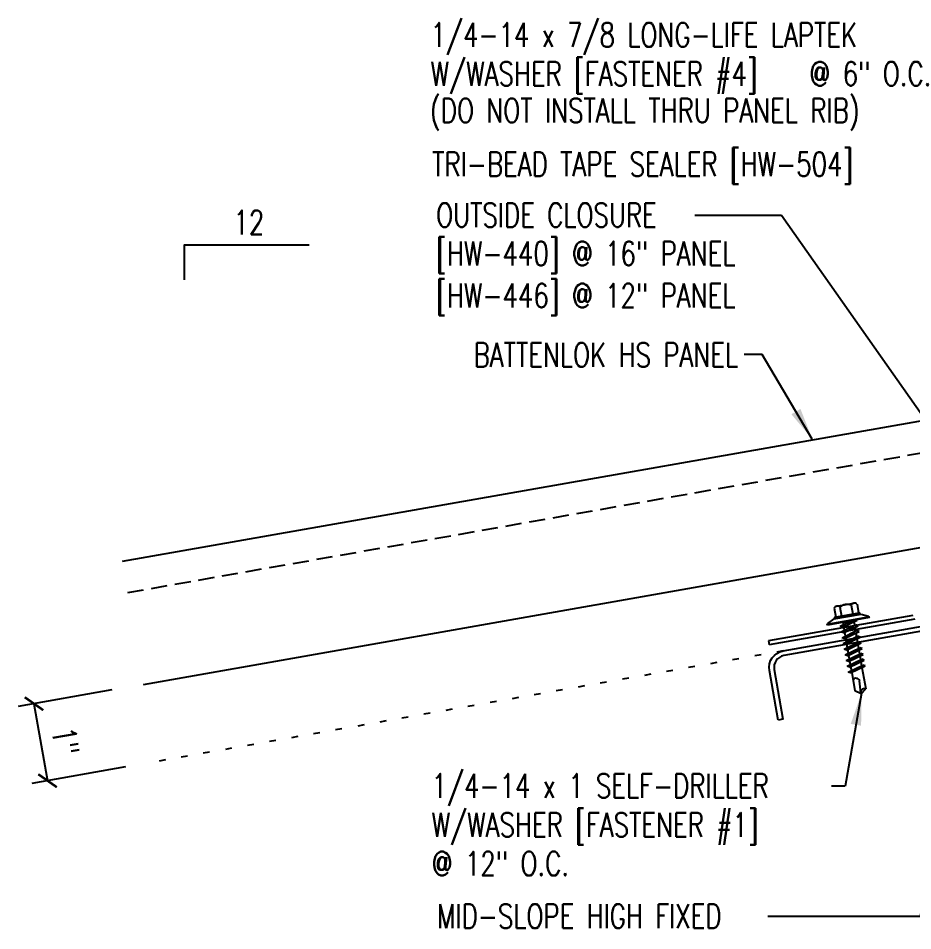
# Model space of a CAD drawing. Header units: inches. Extents: x 7.3 to 41.1, y 5.8 to 42.7.
# Drawn here: x 7.26 to 21.24, y 19.25 to 33.5 of the extents above; entities that cross this region are included whole.
import ezdxf
from ezdxf.enums import TextEntityAlignment as Align

# ---------------------------------------------------------------- set-up
doc = ezdxf.new("R2010")
doc.units = ezdxf.units.IN
doc.header["$MEASUREMENT"] = 0
doc.linetypes.add('DOT', pattern=[0.25, 0, -0.25])
doc.linetypes.add('HIDDEN2', pattern=[0.1875, 0.125, -0.0625])
for name, color, linetype in [('DIM', 2, 'Continuous'), ('FASTENER', 9, 'Continuous'), ('MARK', 1, 'Continuous'), ('PANEL', 11, 'Continuous'), ('STLA', 10, 'Continuous'), ('TEXT', 2, 'Continuous')]:
    doc.layers.add(name, color=color, linetype=linetype)
doc.styles.add('TEXT', font='SIMPLEX', dxfattribs={"width": 0.75, "height": 6})
doc.styles.add('TEXT1', font='ROMANS.shx', dxfattribs={"width": 0.75, "height": 0.375})
doc.dimstyles.new('DETAIL$7', dxfattribs={"dimscale": 4, "dimtxt": 6, "dimasz": 0.125, "dimexe": 0.0625, "dimexo": 0.125, "dimgap": 0.0625, "dimtad": 1, "dimdec": 5, "dimzin": 3, "dimdsep": 46, "dimlunit": 4, "dimtxsty": 'TEXT', "dimblk": 'ARCHTICK', "dimcen": 0.0625, "dimclrd": 7, "dimclre": 7, "dimclrt": 2, "dimadec": 0, "dimazin": 0, "dimtfac": 0.666667, "dimtdec": 5, "dimtmove": 0, "dimatfit": 3, "dimfxl": 0, "dimfrac": 2, "dimtolj": 1, "dimtzin": 3, "dimarcsym": 0})

# ---------------------------------------------------------------- blocks, each defined once
blk = doc.blocks.new('FD-F4')
at = {"layer": 'TEXT', "style": 'TEXT1', "width": 0.75}
for s, p in [('1/4-14 x 7/8 LONG-LIFE LAPTEK', (0.0047, -0.0408)), ('W/WASHER [FASTENER #4]', (0.0047, -0.1926))]:
    blk.add_text(s, height=0.09375, dxfattribs=at).set_placement(p)
blk.add_attdef('(QUANTITY)', (1.4847, -0.1926), '', height=0.0938, dxfattribs=at)
at = {"layer": 'TEXT', "style": 'TEXT1', "flags": 1}
for tag, p in [('Color', (0.0624, -0.4349)), ('Calc', (0.0624, -0.4349)), ('Opt1', (0.0624, -0.4349)), ('Opt2', (0.0624, -0.4349)), ('Opt3', (0.0624, -0.4349)), ('Description', (0.0624, -0.4349)), ('Multiple', (0.0624, -0.4349)), ('Part', (0.0624, -0.4349)), ('Spare1', (0.0624, -0.6224)), ('Spare2', (0.0624, -0.6224)), ('Spare3', (0.0624, -0.6224)), ('Spare4', (0.0624, -0.6224)), ('Spare5', (0.0624, -0.6224)), ('Spare6', (0.0624, -0.6224)), ('Spare7', (0.0624, -0.6224)), ('Spare8', (0.0624, -0.6224)), ('Spare9', (0.0624, -0.6224)), ('Spare10', (0.0624, -0.6224))]:
    blk.add_attdef(tag, p, '', height=0.0938, dxfattribs=at)
blk = doc.blocks.new('slopl1')
at = {"layer": 'MARK', "color": 6}
blk.add_lwpolyline([(0, 0), (0, 0.1368), (0.4871, 0.1368)], dxfattribs=at)
at = {"layer": 'MARK', "color": 2, "style": 'TEXT1', "width": 0.75}
blk.add_text('12', height=0.09375, dxfattribs=at).set_placement((0.1909, 0.1779))
blk.add_attdef('SLOPL1', text='', height=0.0938, dxfattribs=at).set_placement((-0.0549, 0.0243), align=Align.RIGHT)
blk = doc.blocks.new('_ArchTick')
at = {"color": 0, "linetype": 'ByBlock', "const_width": 0.15}
blk.add_lwpolyline([(-0.5, -0.5), (0.5, 0.5)], dxfattribs=at)
blk = doc.blocks.new('sd19')
at = {"layer": 'FASTENER'}
for p, q in [((-0.135, 0.302), (0.135, 0.302)), ((-0.181, 0.276), (-0.181, 0.137)), ((-0.089, 0.276), (-0.089, 0.137)), ((0.089, 0.276), (0.089, 0.137)), ((0.181, 0.276), (0.181, 0.137)), ((-0.217, 0.114), (-0.326, 0.059)), ((-0.326, 0.059), (-0.326, 0.049)), ((-0.326, 0.049), (0.326, 0.049)), ((-0.217, 0.114), (0.217, 0.114)), ((-0.193, 0.137), (0.193, 0.137)), ((-0.193, 0.119), (0.193, 0.119)), ((-0.181, 0.137), (0.181, 0.137)), ((-0.139, -0.016), (0.046, 0.037)), ((-0.104, -0.036), (0.139, 0.033)), ((-0.086, 0.037), (0.086, 0.037)), ((-0.086, 0.037), (-0.086, -0.001)), ((0.086, 0.037), (0.133, 0.037)), ((0.086, 0.018), (0.086, -0.042)), ((0.139, 0.033), (0.133, 0.037)), ((0.217, 0.114), (0.326, 0.059)), ((0.326, 0.059), (0.326, 0.049)), ((-0.104, -0.036), (-0.139, -0.016)), ((-0.139, -0.107), (0.104, -0.038)), ((-0.104, -0.127), (-0.139, -0.107)), ((-0.139, -0.198), (0.104, -0.128)), ((-0.104, -0.127), (0.139, -0.058)), ((-0.086, -0.031), (-0.086, -0.092)), ((-0.086, -0.122), (-0.086, -0.183)), ((0.086, -0.073), (0.086, -0.133)), ((0.139, -0.058), (0.104, -0.038)), ((0.139, -0.149), (0.104, -0.128)), ((-0.104, -0.218), (-0.139, -0.198)), ((-0.139, -0.289), (0.104, -0.219)), ((-0.104, -0.218), (0.139, -0.149)), ((-0.104, -0.309), (0.139, -0.239)), ((-0.086, -0.213), (-0.086, -0.274)), ((0.086, -0.164), (0.086, -0.224)), ((0.086, -0.255), (0.086, -0.315)), ((0.139, -0.239), (0.104, -0.219)), ((-0.104, -0.309), (-0.139, -0.289)), ((-0.139, -0.38), (0.104, -0.31)), ((-0.104, -0.4), (-0.139, -0.38)), ((-0.139, -0.47), (0.104, -0.401)), ((-0.104, -0.4), (0.139, -0.33)), ((-0.104, -0.491), (0.139, -0.421)), ((-0.086, -0.304), (-0.086, -0.364)), ((-0.086, -0.395), (-0.086, -0.455)), ((0.086, -0.345), (0.086, -0.406)), ((0.139, -0.33), (0.104, -0.31)), ((0.139, -0.421), (0.104, -0.401)), ((-0.104, -0.491), (-0.139, -0.47)), ((-0.139, -0.561), (0.104, -0.492)), ((-0.104, -0.581), (-0.139, -0.561)), ((-0.104, -0.581), (0.139, -0.512)), ((-0.086, -0.486), (-0.086, -0.546)), ((0.086, -0.436), (0.086, -0.497)), ((0.086, -0.527), (0.086, -0.588)), ((0.139, -0.512), (0.104, -0.492)), ((-0.139, -0.652), (0.104, -0.583)), ((-0.104, -0.672), (-0.139, -0.652)), ((-0.139, -0.743), (0.104, -0.674)), ((-0.104, -0.672), (0.139, -0.603)), ((-0.104, -0.763), (0.139, -0.694)), ((-0.086, -0.577), (-0.086, -0.637)), ((-0.086, -0.667), (-0.086, -0.728)), ((0.086, -0.618), (0.086, -0.679)), ((0.086, -0.709), (0.086, -1.05)), ((0.139, -0.603), (0.104, -0.583)), ((0.139, -0.694), (0.104, -0.674)), ((-0.104, -0.763), (-0.139, -0.743)), ((-0.086, -0.758), (-0.086, -1.05)), ((-0.002, -1.095), (0.014, -0.909)), ((0, -1.111), (-0.086, -1.05)), ((0, -1.111), (0.086, -1.05))]:
    blk.add_line(p, q, dxfattribs=at)
blk.add_lwpolyline([(-0.331, 0.037), (-0.331, 0.049), (0.331, 0.049), (0.331, 0.037)], close=True, dxfattribs=at)
for centre, radius, start, end in [((-0.135, 0.25), 0.0527, 29.8754, 150.1246), ((0, 0.138), 0.164, 56.9974, 123.0026), ((0.135, 0.25), 0.0527, 29.8754, 150.1246), ((-0.193, 0.128), 0.00894, 90, 270), ((0.193, 0.128), 0.00894, 270, 90), ((-0.046, -0.921), 0.0615, 11.1445, 130.906), ((0.054, -1.097), 0.0563, 55.4585, 194.8454)]:
    blk.add_arc(centre, radius, start, end, dxfattribs=at)
blk = doc.blocks.new('FD-F1')
at = {"style": 'TEXT1', "width": 0.75}
blk.add_attdef('COLOR', (0.0047, -0.4962), '', height=0.0938, dxfattribs=at)
at = {"layer": 'TEXT', "style": 'TEXT1', "width": 0.75}
for s, p in [('1/4-14 x 1 SELF-DRILLER', (0.0047, -0.0408)), ('W/WASHER [FASTENER #1]', (0.0047, -0.1926))]:
    blk.add_text(s, height=0.09375, dxfattribs=at).set_placement(p)
blk.add_attdef('(QUANTITY)', (0.0047, -0.3444), '', height=0.0938, dxfattribs=at)

msp = doc.modelspace()

# ---------------------------------------------------------------- linework, layer by layer
msp.add_line((19.18713, 30.41908), (17.83493, 30.41908))
at = {"color": 7}
for p, q in [((8.72219, 23.01037), (7.25962, 22.75248)), ((7.50582, 22.79589), (7.71792, 21.59301)), ((8.93429, 21.80749), (7.47172, 21.5496))]:
    msp.add_line(p, q, dxfattribs=at)
at = {"layer": 'DIM', "linetype": 'DOT'}
msp.add_line((19.21194, 23.61971), (9.30405, 21.87269), dxfattribs=at)
at = {"layer": 'PANEL', "color": 8, "linetype": 'HIDDEN2', "ltscale": 2}
msp.add_line((8.97035, 24.53163), (25.97728, 27.52205), dxfattribs=at)
at = {"layer": 'PANEL'}
msp.add_lwpolyline([(9.2146, 23.09719), (26.22884, 26.09536), (25.89197, 28.00589), (8.88504, 25.01546)], dxfattribs=at)
at = {"layer": 'STLA'}
for p, q in [((21.23865, 24.17365), (18.98541, 23.77634)), ((21.27017, 24.11574), (18.99626, 23.71479)), ((18.98541, 23.77634), (18.99626, 23.71479))]:
    msp.add_line(p, q, dxfattribs=at)
msp.add_lwpolyline([(19.13685, 22.54008), (18.99948, 23.31581, -0.41421356), (19.21194, 23.61971), (23.56924, 24.39132, -0.46653091), (23.87716, 24.13314), (23.87716, 16.70805, -0.41421356), (23.61496, 16.44585), (19.13936, 16.44585, -0.41421356), (18.87716, 16.70805), (18.87716, 17.49585), (18.95186, 17.49585), (18.95186, 16.70805, 0.41421356), (19.13936, 16.52055), (23.61496, 16.52055, 0.41421356), (23.80246, 16.70805), (23.80246, 24.13314, 0.46653091), (23.58226, 24.31776), (19.22497, 23.54616, 0.41421356), (19.07303, 23.32884), (19.2104, 22.5531)], format="xyb", close=True, dxfattribs=at)

# ---------------------------------------------------------------- block references
at = {"color": 7, "yscale": 0.25, "zscale": 0.25}
for p, xscale, rotation in [((7.50582, 22.79589), 0.25, 100.0000000000001), ((7.71792, 21.59301), 0.2499999999999999, 280.0000000000001)]:
    msp.add_blockref('_ArchTick', p, dxfattribs=dict(at, xscale=xscale, rotation=rotation))
at = {"layer": 'FASTENER', "rotation": 9.999999999999984}
msp.add_blockref('sd19', (20.23698, 24.04594), dxfattribs=at)
at = {"layer": 'MARK', "xscale": 4, "yscale": 4, "zscale": 4}
msp.add_blockref('slopl1', (9.85887, 29.4136), dxfattribs=at)
at = {"layer": 'TEXT', "xscale": 4, "yscale": 4, "zscale": 4}
for name, p, values in [('FD-F4', (13.68573, 33.21751), {'(QUANTITY)': '@ 6" O.C.'}), ('FD-F1', (13.70211, 21.48949), {'(QUANTITY)': '@ 12" O.C.'})]:
    msp.add_blockref(name, p, dxfattribs=at).add_auto_attribs(values)

# ---------------------------------------------------------------- texts
at = {"color": 2, "insert": (7.99716, 22.20978), "char_height": 0.375, "attachment_point": 5, "rotation": 280, "style": 'TEXT1'}
msp.add_mtext('\\A1;1"', dxfattribs=at)
at = {"layer": 'TEXT', "style": 'TEXT1', "width": 0.75}
for s, p in [('(DO NOT INSTALL THRU PANEL RIB)', (13.69501, 31.87226)), ('TRI-BEAD TAPE SEALER [HW-504]', (13.72816, 31.03463)), ('OUTSIDE CLOSURE', (13.79087, 30.2392)), ('[HW-440] @ 16" PANEL', (13.79087, 29.6392)), ('[HW-446] @ 12" PANEL', (13.79087, 28.98216)), ('MID-SLOPE HIGH FIXED', (13.80344, 19.29032))]:
    msp.add_text(s, height=0.375, dxfattribs=at).set_placement(p)
msp.add_text('BATTENLOK HS PANEL', height=0.375, dxfattribs=at).set_placement((18.50981, 28.05711), align=Align.RIGHT)

# ---------------------------------------------------------------- leaders
for points in [[(24.93728, 26.94157), (21.9623, 26.47658), (19.18713, 30.41908)], [(19.66835, 26.92809), (18.88502, 28.2472), (18.60315, 28.2472)], [(22.43553, 25.27319), (21.35463, 19.47486), (18.97342, 19.47486)], [(20.43687, 22.95871), (20.18273, 21.50577), (19.97079, 21.50577)]]:
    msp.add_leader(points, dimstyle='DETAIL$7')

doc.saveas('drawing.dxf')
